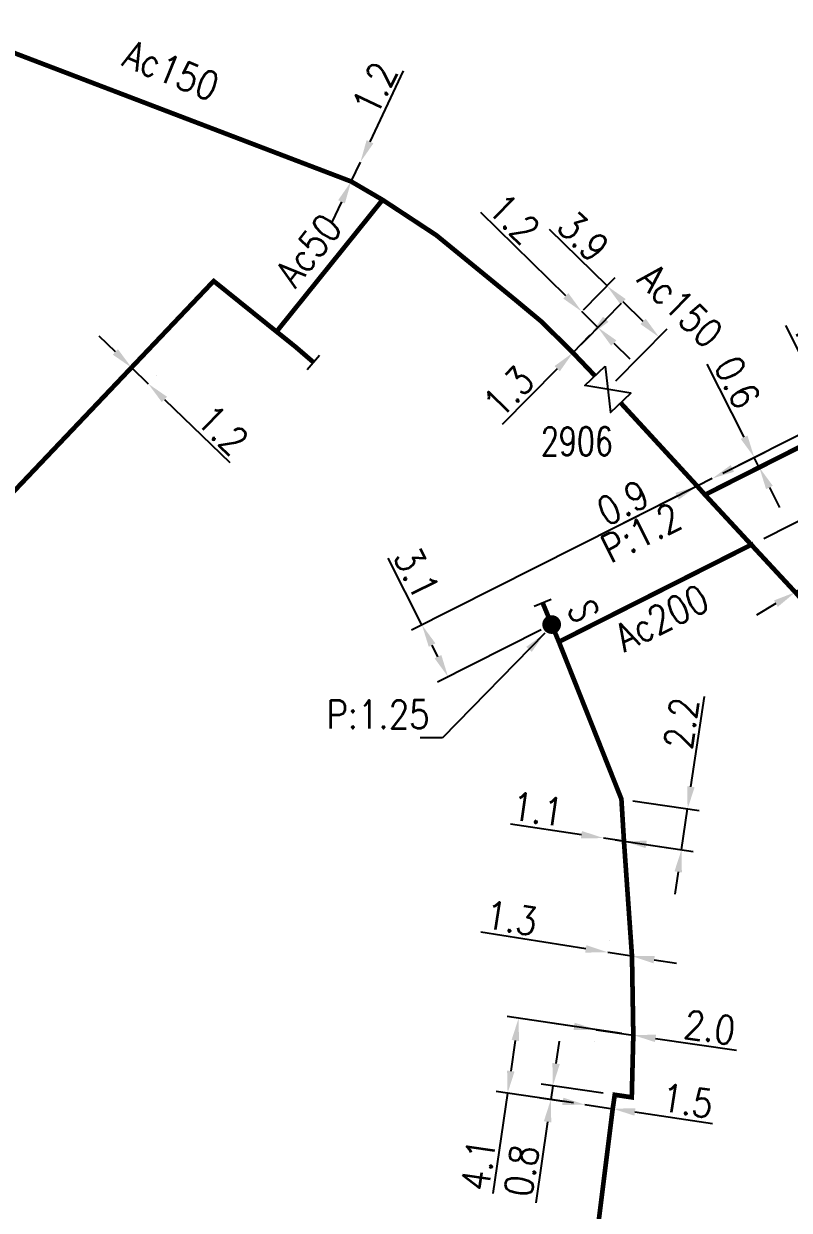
# Model space of a CAD drawing. Header units: millimetres. Extents: x 133989 to 135004, y 130988 to 132014.
# Drawn here: x 134626.8 to 134667.7, y 131345.5 to 131408.9 of the extents above; entities that cross this region are included whole.
import ezdxf
from ezdxf.enums import TextEntityAlignment as Align

# ---------------------------------------------------------------- set-up
doc = ezdxf.new("R2010")
doc.units = ezdxf.units.MM
doc.header["$PDMODE"] = 34
doc.linetypes.add('L_25_AP', pattern=[2000, 1000, 1000])
doc.layers.get('0').update_dxf_attribs({"linetype": 'CONTINUOUS'})
doc.layers.get('Defpoints').update_dxf_attribs({"linetype": 'CONTINUOUS'})
for name, color, linetype in [('L_150', 1, 'CONTINUOUS'), ('L_300', 7, 'CONTINUOUS'), ('L_340', 7, 'CONTINUOUS')]:
    doc.layers.add(name, color=color, linetype=linetype)
doc.styles.add('G_ROMANS', font='ROMANS.SHX', dxfattribs={"width": 0.75})
doc.styles.get("Standard").update_dxf_attribs({"font": 'romans.shx', "width": 0.85})
doc.dimstyles.get("Standard").update_dxf_attribs({"dimtxt": 1.5, "dimasz": 1.2, "dimexe": 0.625, "dimexo": 0.625, "dimgap": 0.25, "dimtad": 1, "dimdec": 1, "dimzin": 0, "dimdsep": 46, "dimtxsty": 'Standard', "dimcen": -0.5, "dimadec": 0, "dimazin": 0, "dimtfac": 1, "dimtdec": 1, "dimtmove": 0, "dimatfit": 3, "dimfxl": 0, "dimtolj": 1, "dimtzin": 0, "dimarcsym": 0})

# ---------------------------------------------------------------- blocks, each defined once
blk = doc.blocks.new('*D675')
at = {"layer": 'Defpoints', "color": 0, "linetype": 'Continuous', "transparency": 16777216}
for p in [(134670.037, 131387.802), (134663.621, 131384.566), (134665.825, 131381.086)]:
    blk.add_point(p, dxfattribs=at)
at = {"layer": 'L_150', "color": 0, "linetype": 'Continuous', "lineweight": -2, "transparency": 16777216}
for p, q in [((134670.037, 131387.802), (134667.548, 131392.738)), ((134664.179, 131384.848), (134670.595, 131388.084)), ((134671.343, 131385.213), (134670.578, 131386.731)), ((134666.383, 131381.367), (134672.442, 131384.423))]:
    blk.add_line(p, q, dxfattribs=at)
at = {"layer": 'L_150', "color": 0, "linetype": 'Continuous', "transparency": 16777216}
for points in [[(134670.756, 131386.821), (134670.399, 131386.641), (134670.037, 131387.802)], [(134671.522, 131385.303), (134671.165, 131385.123), (134671.884, 131384.142)]]:
    blk.add_solid(points, dxfattribs=at)
at = {"layer": 'L_150', "color": 0, "linetype": 'Continuous', "transparency": 16777216, "insert": (134669.073, 131391.935), "char_height": 1.5, "attachment_point": 5, "rotation": 296.76466}
blk.add_mtext('\\A1;4.1', dxfattribs=at)
blk = doc.blocks.new('*D676')
at = {"layer": 'Defpoints', "color": 0, "linetype": 'Continuous', "transparency": 16777216}
for p in [(134663.621, 131384.566), (134648.102, 131376.739), (134655.036, 131376.764)]:
    blk.add_point(p, dxfattribs=at)
at = {"layer": 'L_300', "color": 0, "linetype": 'Continuous', "lineweight": -2, "transparency": 16777216}
for p, q in [((134663.063, 131384.285), (134647.544, 131376.458)), ((134648.102, 131376.739), (134646.298, 131380.317)), ((134654.478, 131376.483), (134648.94, 131373.69)), ((134648.958, 131375.043), (134648.643, 131375.668))]:
    blk.add_line(p, q, dxfattribs=at)
at = {"layer": 'L_300', "color": 0, "linetype": 'Continuous', "transparency": 16777216}
for points in [[(134648.821, 131375.758), (134648.464, 131375.578), (134648.102, 131376.739)], [(134649.137, 131375.133), (134648.78, 131374.953), (134649.498, 131373.971)]]:
    blk.add_solid(points, dxfattribs=at)
at = {"layer": 'L_300', "color": 0, "linetype": 'Continuous', "transparency": 16777216, "insert": (134647.823, 131379.514), "char_height": 1.5, "attachment_point": 5, "rotation": 296.76466}
blk.add_mtext('\\A1;3.1', dxfattribs=at)
blk = doc.blocks.new('*D677')
at = {"layer": 'Defpoints', "color": 0, "linetype": 'Continuous', "transparency": 16777216}
for p in [(134657.813, 131365.353), (134657.813, 131365.353), (134658.901, 131365.19)]:
    blk.add_point(p, dxfattribs=at)
at = {"layer": 'L_150', "color": 0, "linetype": 'Continuous', "lineweight": -2, "transparency": 16777216}
for p, q in [((134656.626, 131365.53), (134652.843, 131366.095)), ((134658.901, 131365.19), (134657.813, 131365.353)), ((134660.088, 131365.013), (134661.275, 131364.836))]:
    blk.add_line(p, q, dxfattribs=at)
at = {"layer": 'L_150', "color": 0, "linetype": 'Continuous', "transparency": 16777216}
for points in [[(134656.656, 131365.728), (134656.597, 131365.332), (134657.813, 131365.353)], [(134660.118, 131365.211), (134660.058, 131364.815), (134658.901, 131365.19)]]:
    blk.add_solid(points, dxfattribs=at)
at = {"layer": 'L_150', "color": 0, "linetype": 'Continuous', "transparency": 16777216, "insert": (134654.289, 131366.89), "char_height": 1.5, "attachment_point": 5, "rotation": 351.50682}
blk.add_mtext('\\A1;1.1', dxfattribs=at)
blk = doc.blocks.new('*D678')
at = {"layer": 'Defpoints', "color": 0, "linetype": 'Continuous', "transparency": 16777216}
for p in [(134658.046, 131359.245), (134658.046, 131359.245), (134659.33, 131359.042)]:
    blk.add_point(p, dxfattribs=at)
at = {"layer": 'L_150', "color": 0, "linetype": 'Continuous', "lineweight": -2, "transparency": 16777216}
for p, q in [((134656.861, 131359.432), (134651.251, 131360.32)), ((134658.144, 131359.862), (134658.144, 131359.862)), ((134659.33, 131359.042), (134658.046, 131359.245)), ((134660.516, 131358.854), (134661.701, 131358.667))]:
    blk.add_line(p, q, dxfattribs=at)
at = {"layer": 'L_150', "color": 0, "linetype": 'Continuous', "transparency": 16777216}
for points in [[(134656.892, 131359.63), (134656.83, 131359.235), (134658.046, 131359.245)], [(134660.547, 131359.052), (134660.484, 131358.657), (134659.33, 131359.042)]]:
    blk.add_solid(points, dxfattribs=at)
at = {"layer": 'L_150', "color": 0, "linetype": 'Continuous', "transparency": 16777216, "insert": (134652.883, 131361.074), "char_height": 1.5, "attachment_point": 5, "rotation": 351.01019}
blk.add_mtext('\\A1;1.3', dxfattribs=at)
blk = doc.blocks.new('*D679')
at = {"layer": 'Defpoints', "color": 0, "linetype": 'Continuous', "transparency": 16777216}
for p in [(134659.401, 131354.823), (134652.678, 131351.716), (134656.816, 131351.108)]:
    blk.add_point(p, dxfattribs=at)
at = {"layer": 'L_150', "color": 0, "linetype": 'Continuous', "lineweight": -2, "transparency": 16777216}
for p, q in [((134658.782, 131354.914), (134652.648, 131355.814)), ((134653.092, 131354.536), (134652.852, 131352.903)), ((134652.678, 131351.716), (134651.892, 131346.362)), ((134656.198, 131351.199), (134652.06, 131351.806))]:
    blk.add_line(p, q, dxfattribs=at)
at = {"layer": 'L_150', "color": 0, "linetype": 'Continuous', "transparency": 16777216}
for points in [[(134652.894, 131354.565), (134653.29, 131354.507), (134653.266, 131355.724)], [(134652.654, 131352.932), (134653.05, 131352.874), (134652.678, 131351.716)]]:
    blk.add_solid(points, dxfattribs=at)
at = {"layer": 'L_150', "color": 0, "linetype": 'Continuous', "transparency": 16777216, "insert": (134651.107, 131347.896), "char_height": 1.5, "attachment_point": 5, "rotation": 81.65117}
blk.add_mtext('\\A1;4.1', dxfattribs=at)
blk = doc.blocks.new('*D680')
at = {"layer": 'Defpoints', "color": 0, "linetype": 'Continuous', "transparency": 16777216}
for p in [(134657.422, 131355.114), (134657.422, 131355.114), (134659.401, 131354.823)]:
    blk.add_point(p, dxfattribs=at)
at = {"layer": 'L_150', "color": 0, "linetype": 'Continuous', "lineweight": -2, "transparency": 16777216}
for p, q in [((134656.235, 131355.288), (134655.047, 131355.462)), ((134657.422, 131355.114), (134659.401, 131354.823)), ((134657.331, 131354.495), (134657.331, 131354.495)), ((134660.588, 131354.649), (134664.913, 131354.014)), ((134659.31, 131354.205), (134659.31, 131354.205))]:
    blk.add_line(p, q, dxfattribs=at)
at = {"layer": 'L_150', "color": 0, "linetype": 'Continuous', "transparency": 16777216}
for points in [[(134656.264, 131355.486), (134656.206, 131355.09), (134657.422, 131355.114)], [(134660.617, 131354.847), (134660.559, 131354.451), (134659.401, 131354.823)]]:
    blk.add_solid(points, dxfattribs=at)
at = {"layer": 'L_150', "color": 0, "linetype": 'Continuous', "transparency": 16777216, "insert": (134663.489, 131355.234), "char_height": 1.5, "attachment_point": 5, "rotation": 351.65117}
blk.add_mtext('\\A1;2.0', dxfattribs=at)
blk = doc.blocks.new('*D681')
at = {"layer": 'Defpoints', "color": 0, "linetype": 'Continuous', "transparency": 16777216}
for p in [(134654.99, 131351.376), (134658.409, 131351.633), (134656.816, 131351.108)]:
    blk.add_point(p, dxfattribs=at)
at = {"layer": 'L_150', "color": 0, "linetype": 'Continuous', "lineweight": -2, "transparency": 16777216}
for p, q in [((134655.274, 131353.306), (134655.448, 131354.493)), ((134657.791, 131351.723), (134654.481, 131352.209)), ((134655.099, 131352.118), (134654.99, 131351.376)), ((134656.198, 131351.199), (134654.372, 131351.467)), ((134654.816, 131350.189), (134654.181, 131345.864))]:
    blk.add_line(p, q, dxfattribs=at)
at = {"layer": 'L_150', "color": 0, "linetype": 'Continuous', "transparency": 16777216}
for points in [[(134655.076, 131353.335), (134655.471, 131353.277), (134655.099, 131352.118)], [(134654.618, 131350.218), (134655.014, 131350.16), (134654.99, 131351.376)]]:
    blk.add_solid(points, dxfattribs=at)
at = {"layer": 'L_150', "color": 0, "linetype": 'Continuous', "transparency": 16777216, "insert": (134653.422, 131347.578), "char_height": 1.5, "attachment_point": 5, "rotation": 81.65117}
blk.add_mtext('\\A1;0.8', dxfattribs=at)
blk = doc.blocks.new('*D682')
at = {"layer": 'Defpoints', "color": 0, "linetype": 'Continuous', "transparency": 16777216}
for p in [(134656.816, 131351.108), (134656.816, 131351.108), (134658.3, 131350.89)]:
    blk.add_point(p, dxfattribs=at)
at = {"layer": 'L_150', "color": 0, "linetype": 'Continuous', "lineweight": -2, "transparency": 16777216}
for p, q in [((134655.629, 131351.283), (134654.442, 131351.457)), ((134656.816, 131351.108), (134658.3, 131350.89)), ((134659.488, 131350.716), (134663.633, 131350.108))]:
    blk.add_line(p, q, dxfattribs=at)
at = {"layer": 'L_150', "color": 0, "linetype": 'Continuous', "transparency": 16777216}
for points in [[(134655.658, 131351.48), (134655.6, 131351.085), (134656.816, 131351.108)], [(134659.517, 131350.914), (134659.459, 131350.518), (134658.3, 131350.89)]]:
    blk.add_solid(points, dxfattribs=at)
at = {"layer": 'L_150', "color": 0, "linetype": 'Continuous', "transparency": 16777216, "insert": (134662.299, 131351.314), "char_height": 1.5, "attachment_point": 5, "rotation": 351.65117}
blk.add_mtext('\\A1;1.5', dxfattribs=at)
blk = doc.blocks.new('*D683')
at = {"layer": 'Defpoints', "color": 0, "linetype": 'Continuous', "transparency": 16777216}
for p in [(134658.764, 131367.439), (134657.813, 131365.353), (134661.977, 131364.731)]:
    blk.add_point(p, dxfattribs=at)
at = {"layer": 'L_150', "color": 0, "linetype": 'Continuous', "lineweight": -2, "transparency": 16777216}
for p, q in [((134662.48, 131368.098), (134663.198, 131372.912)), ((134659.382, 131367.347), (134662.921, 131366.819)), ((134661.977, 131364.731), (134662.302, 131366.911)), ((134658.431, 131365.26), (134662.595, 131364.639)), ((134661.8, 131363.544), (134661.622, 131362.357))]:
    blk.add_line(p, q, dxfattribs=at)
at = {"layer": 'L_150', "color": 0, "linetype": 'Continuous', "transparency": 16777216}
for points in [[(134662.282, 131368.127), (134662.677, 131368.068), (134662.302, 131366.911)], [(134661.602, 131363.574), (134661.997, 131363.515), (134661.977, 131364.731)]]:
    blk.add_solid(points, dxfattribs=at)
at = {"layer": 'L_150', "color": 0, "linetype": 'Continuous', "transparency": 16777216, "insert": (134661.975, 131371.491), "char_height": 1.5, "attachment_point": 5, "rotation": 81.50682}
blk.add_mtext('\\A1;2.2', dxfattribs=at)
blk = doc.blocks.new('L_340_07')
at = {"color": 0, "linetype": 'Continuous', "const_width": 0.25, "flags": 128}
blk.add_lwpolyline([(0, 0), (1.25, 0)], dxfattribs=at)
at = {"color": 0, "linetype": 'Continuous', "flags": 128}
blk.add_lwpolyline([(1.25, -0.5), (1.25, 0.5)], dxfattribs=at)
at = {"color": 0, "linetype": 'Continuous', "width": 0.75, "flags": 3}
for tag, p in [('DEF_LEG', (0.723, -3.465)), ('DEF_COUP', (0.723, -5.965)), ('DEF_TYPE', (0.723, -8.465))]:
    blk.add_attdef(tag, text='', height=1.2, dxfattribs=at).set_placement(p, align=Align.MIDDLE)
blk = doc.blocks.new('L_300_11')
at = {"color": 0, "linetype": 'Continuous', "const_width": 0.497, "flags": 128}
blk.add_lwpolyline([(-0.252, 0, 1), (0.252, 0, 1)], format="xyb", close=True, dxfattribs=at)
at = {"color": 0, "linetype": 'Continuous', "style": 'G_ROMANS', "width": 0.75}
blk.add_text('S', height=1.5, dxfattribs=at).set_placement((0, 1.85), align=Align.MIDDLE)
at = {"color": 0, "linetype": 'Continuous', "style": 'G_ROMANS', "width": 0.75, "flags": 3}
for tag, p in [('DEF_LEG', (0, -5)), ('DEF_COUP', (0, -7.5)), ('DEF_TYPE', (0, -10))]:
    blk.add_attdef(tag, text='', height=1.2, dxfattribs=at).set_placement(p, align=Align.MIDDLE)
blk = doc.blocks.new('*D738')
at = {"layer": 'Defpoints', "color": 0, "linetype": 'Continuous', "transparency": 16777216}
for p in [(134668.06, 131378.49), (134668.577, 131378.794), (134668.577, 131378.794)]:
    blk.add_point(p, dxfattribs=at)
at = {"layer": 'L_150', "color": 0, "linetype": 'Continuous', "lineweight": -2, "transparency": 16777216}
for p, q in [((134669.611, 131379.403), (134674.533, 131382.3)), ((134668.06, 131378.49), (134668.577, 131378.794)), ((134667.026, 131377.881), (134665.991, 131377.272))]:
    blk.add_line(p, q, dxfattribs=at)
at = {"layer": 'L_150', "color": 0, "linetype": 'Continuous', "transparency": 16777216}
for points in [[(134669.51, 131379.575), (134669.713, 131379.23), (134668.577, 131378.794)], [(134666.924, 131378.053), (134667.127, 131377.709), (134668.06, 131378.49)]]:
    blk.add_solid(points, dxfattribs=at)
at = {"layer": 'L_150', "color": 0, "linetype": 'Continuous', "transparency": 16777216, "insert": (134672.659, 131382.357), "char_height": 1.5, "attachment_point": 5, "rotation": 30.47989}
blk.add_mtext('\\A1;0.6', dxfattribs=at)
blk = doc.blocks.new('*D743')
at = {"layer": 'Defpoints', "color": 0, "linetype": 'Continuous', "transparency": 16777216}
for p in [(134665.866, 131385.698), (134663.621, 131384.566), (134663.347, 131383.756)]:
    blk.add_point(p, dxfattribs=at)
at = {"layer": 'L_150', "color": 0, "linetype": 'Continuous', "lineweight": -2, "transparency": 16777216}
for p, q in [((134665.325, 131386.77), (134663.357, 131390.673)), ((134664.179, 131384.848), (134666.424, 131385.98)), ((134666.136, 131385.163), (134665.866, 131385.698)), ((134663.905, 131384.038), (134666.694, 131385.444)), ((134666.676, 131384.091), (134667.217, 131383.02))]:
    blk.add_line(p, q, dxfattribs=at)
at = {"layer": 'L_150', "color": 0, "linetype": 'Continuous', "transparency": 16777216}
for points in [[(134665.504, 131386.86), (134665.147, 131386.68), (134665.866, 131385.698)], [(134666.855, 131384.181), (134666.498, 131384.001), (134666.136, 131385.163)]]:
    blk.add_solid(points, dxfattribs=at)
at = {"layer": 'L_150', "color": 0, "linetype": 'Continuous', "transparency": 16777216, "insert": (134664.964, 131389.707), "char_height": 1.5, "attachment_point": 5, "rotation": 296.76466}
blk.add_mtext('\\A1;0.6', dxfattribs=at)
blk = doc.blocks.new('*D744')
at = {"layer": 'Defpoints', "color": 0, "linetype": 'Continuous', "transparency": 16777216}
for p in [(134656.3, 131393.132), (134656.647, 131393.485), (134656.172, 131391.291)]:
    blk.add_point(p, dxfattribs=at)
at = {"layer": 'L_150', "color": 0, "linetype": 'Continuous', "lineweight": -2, "transparency": 16777216}
for p, q in [((134655.792, 131394.327), (134651.253, 131398.79)), ((134656.738, 131393.578), (134657.086, 131393.931)), ((134656.61, 131391.736), (134657.941, 131393.09)), ((134657.503, 131392.644), (134656.647, 131393.485)), ((134658.359, 131391.803), (134659.214, 131390.961))]:
    blk.add_line(p, q, dxfattribs=at)
at = {"layer": 'L_150', "color": 0, "linetype": 'Continuous', "transparency": 16777216}
for points in [[(134655.932, 131394.469), (134655.652, 131394.184), (134656.647, 131393.485)], [(134658.499, 131391.945), (134658.219, 131391.66), (134657.503, 131392.644)]]:
    blk.add_solid(points, dxfattribs=at)
at = {"layer": 'L_150', "color": 0, "linetype": 'Continuous', "transparency": 16777216, "insert": (134653.02, 131398.455), "char_height": 1.5, "attachment_point": 5, "rotation": 315.48304}
blk.add_mtext('\\A1;1.2', dxfattribs=at)
blk = doc.blocks.new('*D745')
at = {"layer": 'Defpoints', "color": 0, "linetype": 'Continuous', "transparency": 16777216}
for p in [(134657.084, 131392.218), (134657.084, 131392.218), (134656.172, 131391.291)]:
    blk.add_point(p, dxfattribs=at)
at = {"layer": 'L_150', "color": 0, "linetype": 'Continuous', "lineweight": -2, "transparency": 16777216}
for p, q in [((134657.925, 131393.073), (134658.766, 131393.929)), ((134657.084, 131392.218), (134656.172, 131391.291)), ((134655.331, 131390.435), (134652.394, 131387.448))]:
    blk.add_line(p, q, dxfattribs=at)
at = {"layer": 'L_150', "color": 0, "linetype": 'Continuous', "transparency": 16777216}
for points in [[(134657.782, 131393.213), (134658.068, 131392.933), (134657.084, 131392.218)], [(134655.188, 131390.575), (134655.473, 131390.295), (134656.172, 131391.291)]]:
    blk.add_solid(points, dxfattribs=at)
at = {"layer": 'L_150', "color": 0, "linetype": 'Continuous', "transparency": 16777216, "insert": (134652.729, 131389.215), "char_height": 1.5, "attachment_point": 5, "rotation": 45.48304}
blk.add_mtext('\\A1;1.3', dxfattribs=at)
blk = doc.blocks.new('*D746')
at = {"layer": 'Defpoints', "color": 0, "linetype": 'Continuous', "transparency": 16777216}
for p in [(134657.996, 131394.857), (134656.3, 131393.132), (134658.035, 131389.334)]:
    blk.add_point(p, dxfattribs=at)
at = {"layer": 'L_300', "color": 0, "linetype": 'Continuous', "lineweight": -2, "transparency": 16777216}
for p, q in [((134657.996, 131394.857), (134654.922, 131397.879)), ((134656.738, 131393.578), (134658.434, 131395.302)), ((134659.921, 131392.964), (134658.852, 131394.015)), ((134658.473, 131389.78), (134661.215, 131392.568))]:
    blk.add_line(p, q, dxfattribs=at)
at = {"layer": 'L_300', "color": 0, "linetype": 'Continuous', "transparency": 16777216}
for points in [[(134658.992, 131394.158), (134658.711, 131393.873), (134657.996, 131394.857)], [(134660.061, 131393.106), (134659.781, 131392.821), (134660.777, 131392.122)]]:
    blk.add_solid(points, dxfattribs=at)
at = {"layer": 'L_300', "color": 0, "linetype": 'Continuous', "transparency": 16777216, "insert": (134656.732, 131397.502), "char_height": 1.5, "attachment_point": 5, "rotation": 315.48304}
blk.add_mtext('\\A1;3.9', dxfattribs=at)
blk = doc.blocks.new('L_300_03')
at = {"color": 0, "linetype": 'Continuous', "flags": 128}
blk.add_lwpolyline([(-1, 0.75), (1, -0.75), (1, 0.75), (-1, -0.75), (-1, 0.75)], dxfattribs=at)
at = {"color": 0, "linetype": 'Continuous', "width": 0.75}
blk.add_attdef('NUM', text='', height=1.5, dxfattribs=at).set_placement((0, 2.1), align=Align.MIDDLE_CENTER)
at = {"color": 0, "linetype": 'Continuous', "width": 0.75, "flags": 3}
for tag, p in [('DEF_LEG', (0, -5)), ('DEF_COUP', (0, -7.5)), ('DEF_TYPE', (0, -10))]:
    blk.add_attdef(tag, text='', height=1.2, dxfattribs=at).set_placement(p, align=Align.MIDDLE)
blk = doc.blocks.new('*D780')
at = {"layer": 'Defpoints', "color": 0, "linetype": 'Continuous', "transparency": 16777216}
for p in [(134644.81, 131401.478), (134644.81, 131401.478), (134644.316, 131400.439)]:
    blk.add_point(p, dxfattribs=at)
at = {"layer": 'L_150', "color": 0, "linetype": 'Continuous', "lineweight": -2, "transparency": 16777216}
for p, q in [((134645.325, 131402.562), (134647.122, 131406.346)), ((134644.316, 131400.439), (134644.81, 131401.478)), ((134643.802, 131399.355), (134643.287, 131398.271))]:
    blk.add_line(p, q, dxfattribs=at)
at = {"layer": 'L_150', "color": 0, "linetype": 'Continuous', "transparency": 16777216}
for points in [[(134645.144, 131402.647), (134645.505, 131402.476), (134644.81, 131401.478)], [(134643.621, 131399.441), (134643.982, 131399.269), (134644.316, 131400.439)]]:
    blk.add_solid(points, dxfattribs=at)
at = {"layer": 'L_150', "color": 0, "linetype": 'Continuous', "transparency": 16777216, "insert": (134645.577, 131405.425), "char_height": 1.5, "attachment_point": 5, "rotation": 64.59566}
blk.add_mtext('\\A1;1.2', dxfattribs=at)
blk = doc.blocks.new('*D782')
at = {"layer": 'Defpoints', "color": 0, "linetype": 'Continuous', "transparency": 16777216}
for p in [(134632.572, 131390.496), (134633.467, 131389.626), (134633.469, 131389.628)]:
    blk.add_point(p, dxfattribs=at)
at = {"layer": 'L_150', "color": 0, "linetype": 'Continuous', "lineweight": -2, "transparency": 16777216}
for p, q in [((134631.71, 131391.33), (134630.847, 131392.165)), ((134632.572, 131390.496), (134633.469, 131389.628)), ((134633.901, 131390.075), (134633.904, 131390.078)), ((134634.332, 131388.794), (134637.824, 131385.416))]:
    blk.add_line(p, q, dxfattribs=at)
at = {"layer": 'L_150', "color": 0, "linetype": 'Continuous', "transparency": 16777216}
for points in [[(134631.849, 131391.474), (134631.571, 131391.186), (134632.572, 131390.496)], [(134634.471, 131388.938), (134634.193, 131388.65), (134633.469, 131389.628)]]:
    blk.add_solid(points, dxfattribs=at)
at = {"layer": 'L_150', "color": 0, "linetype": 'Continuous', "transparency": 16777216, "insert": (134637.445, 131387.174), "char_height": 1.5, "attachment_point": 5, "rotation": 315.95187}
blk.add_mtext('\\A1;1.2', dxfattribs=at)
blk = doc.blocks.new('*D787')
at = {"layer": 'Defpoints', "color": 0, "linetype": 'Continuous', "transparency": 16777216}
for p in [(134663.621, 131384.566), (134663.621, 131384.566), (134662.818, 131384.161)]:
    blk.add_point(p, dxfattribs=at)
at = {"layer": 'L_150', "color": 0, "linetype": 'Continuous', "lineweight": -2, "transparency": 16777216}
for p, q in [((134664.693, 131385.107), (134665.764, 131385.647)), ((134663.621, 131384.566), (134662.818, 131384.161)), ((134661.746, 131383.621), (134657.897, 131381.679))]:
    blk.add_line(p, q, dxfattribs=at)
at = {"layer": 'L_150', "color": 0, "linetype": 'Continuous', "transparency": 16777216}
for points in [[(134664.603, 131385.285), (134664.783, 131384.928), (134663.621, 131384.566)], [(134661.656, 131383.799), (134661.836, 131383.442), (134662.818, 131384.161)]]:
    blk.add_solid(points, dxfattribs=at)
at = {"layer": 'L_150', "color": 0, "linetype": 'Continuous', "transparency": 16777216, "insert": (134658.836, 131383.273), "char_height": 1.5, "attachment_point": 5, "rotation": 26.76466}
blk.add_mtext('\\A1;0.9', dxfattribs=at)

msp = doc.modelspace()

# ---------------------------------------------------------------- linework, layer by layer
at = {"layer": 'L_150', "linetype": 'L_25_AP', "const_width": 0.25, "flags": 128}
for points in [[(134549.376, 131691.224), (134550.237, 131678.082), (134549.846, 131667.014), (134549.57, 131659.168), (134550.47, 131659.149), (134550.375, 131656.561), (134548.706, 131631.705), (134548.631, 131630.007), (134548.495, 131626.936), (134547.955, 131614.725), (134546.795, 131592.506), (134545.887, 131574.448), (134545.312, 131559.12), (134545.253, 131544.175), (134549.043, 131526.064), (134553.942, 131508.708), (134559.125, 131489.841), (134563.129, 131474.348), (134568.862, 131453.606), (134571.586, 131444.37), (134574.455, 131439.924), (134578.906, 131433.028), (134583.739, 131425.816), (134590.533, 131421.483), (134591.166, 131421.077), (134604.707, 131415.573), (134618.461, 131410.297), (134644.316, 131400.439), (134645.993, 131399.458), (134648.871, 131397.566), (134653.115, 131394.094), (134654.485, 131392.954), (134656.172, 131391.291), (134657.346, 131390.058)], [(134663.232, 131383.698), (134672.54, 131388.393), (134671.369, 131390.714), (134673.078, 131391.645), (134676.498, 131393.58), (134682.328, 131396.375), (134690.715, 131400.395)], [(134615.007, 131372.041), (134615.941, 131372.996), (134632.572, 131390.496), (134636.966, 131395.119), (134640.327, 131392.415), (134645.993, 131399.458)], [(134640.327, 131392.415), (134641.351, 131391.595)], [(134665.825, 131381.086), (134655.422, 131375.839)], [(134655.036, 131376.764), (134655.422, 131375.839), (134658.764, 131367.439), (134658.901, 131365.19), (134659.33, 131359.042), (134659.401, 131354.823), (134659.318, 131351.499), (134658.409, 131351.633), (134658.3, 131350.89), (134655.875, 131331.494), (134652.082, 131315.439), (134651.474, 131313.122), (134651.295, 131312.448), (134650.704, 131310.214), (134646.592, 131292.033), (134640.813, 131267.311), (134640.38, 131265.317), (134636.272, 131246.369), (134625.91, 131202.184), (134609.538, 131131.987), (134596.129, 131090.671), (134588.197, 131066.945), (134567.967, 131006.623), (134566.204, 131005.677), (134563.742, 131006.794)]]:
    msp.add_lwpolyline(points, dxfattribs=at)
msp.add_lwpolyline([(134658.725, 131388.61), (134662.818, 131384.161), (134663.232, 131383.698), (134668.06, 131378.49), (134668.262, 131378.261), (134680.58, 131372.672), (134680.956, 131372.841), (134685.147, 131375.571), (134690.918, 131379.061), (134691.649, 131379.503), (134694.09, 131380.936), (134694.647, 131379.987), (134696.027, 131380.797), (134700.428, 131383.612, 0.176406), (134704.899, 131388.706), (134705.31, 131389.854), (134704.324, 131390.207), (134705.364, 131392.997), (134705.752, 131394.04)], format="xyb", dxfattribs=at)

# ---------------------------------------------------------------- block references
at = {"layer": 'L_300'}
ref = msp.add_blockref('L_300_03', (134658.035, 131389.334), dxfattribs=dict(at, rotation=313.6002926348057))
ref.add_attrib('NUM', '2906', dxfattribs={"layer": '0', "color": 0, "linetype": 'Continuous', "height": 1.5, "width": 0.75}).set_placement((134656.386, 131386.553), align=Align.MIDDLE_CENTER)
at = {"layer": 'L_300', "rotation": 292.6160003651013}
msp.add_blockref('L_300_11', (134655.036, 131376.764), dxfattribs=at)
at = {"layer": 'L_340'}
for p, rotation in [((134641.351, 131391.595), 319.2708639877815), ((134655.036, 131376.764), 112.6160003651013)]:
    msp.add_blockref('L_340_07', p, dxfattribs=dict(at, rotation=rotation))

# ---------------------------------------------------------------- texts
at = {"layer": 'L_150', "linetype": 'Continuous', "width": 0.85}
for s, rotation, p in [('Ac150', 338.02852, (134634.692, 131406.377)), ('Ac50', 51.18466, (134642.035, 131396.774)), ('Ac150', 315.48304, (134661.923, 131393.803))]:
    msp.add_text(s, height=1.5, rotation=rotation, dxfattribs=at).set_placement(p, align=Align.MIDDLE)
for s, p in [('P:1.2', (134658.177, 131380.009)), ('Ac200', (134658.915, 131375.27))]:
    msp.add_text(s, height=1.5, rotation=26.76466, dxfattribs=at).set_placement(p)
at = {"layer": 'L_300', "linetype": 'Continuous', "insert": (134648.51, 131371.213), "char_height": 1.5, "attachment_point": 9}
msp.add_mtext('\\A1;P:1.25', dxfattribs=at)

# ---------------------------------------------------------------- dimensions: what is measured, and where the dimension line sits
at = {"layer": 'L_150', "linetype": 'Continuous'}
for base, p1, p2, angle, picture, middle in [((134644.81, 131401.478), (134644.316, 131400.439), (134644.81, 131401.478), 244.59566, '*D780', (134646.481, 131404.996)), ((134656.647, 131393.485), (134656.172, 131391.291), (134656.3, 131393.132), 315.48304, '*D744', (134652.318, 131397.742)), ((134657.084, 131392.218), (134656.172, 131391.291), (134657.084, 131392.218), 225.48304, '*D745', (134653.442, 131388.514)), ((134670.037, 131387.802), (134665.825, 131381.086), (134663.621, 131384.566), 296.76466, '*D675', (134668.18, 131391.485)), ((134633.469, 131389.628), (134632.572, 131390.496), (134633.467, 131389.626), 135.95187, '*D782', (134636.75, 131386.455)), ((134665.866, 131385.698), (134663.347, 131383.756), (134663.621, 131384.566), 296.76466, '*D743', (134664.071, 131389.257)), ((134663.621, 131384.566), (134662.818, 131384.161), (134663.621, 131384.566), 206.76466, '*D787', (134659.286, 131382.38)), ((134668.577, 131378.794), (134668.06, 131378.49), (134668.577, 131378.794), 210.47989, '*D738', (134673.166, 131381.495)), ((134661.977, 131364.731), (134658.764, 131367.439), (134657.813, 131365.353), 81.50682, '*D683', (134662.964, 131371.343)), ((134657.813, 131365.353), (134658.901, 131365.19), (134657.813, 131365.353), 351.50682, '*D677', (134654.141, 131365.901)), ((134658.046, 131359.245), (134659.33, 131359.042), (134658.046, 131359.245), 351.01019, '*D678', (134652.727, 131360.086)), ((134657.422, 131355.114), (134659.401, 131354.823), (134657.422, 131355.114), 351.65117, '*D680', (134663.344, 131354.245)), ((134652.678, 131351.716), (134659.401, 131354.823), (134656.816, 131351.108), 81.65117, '*D679', (134652.096, 131347.751)), ((134654.9904, 131351.3763), (134658.4094, 131351.6325), (134656.8164, 131351.1083), 81.65117, '*D681', (134654.4116, 131347.4328)), ((134656.816, 131351.108), (134658.3, 131350.89), (134656.816, 131351.108), 351.65117, '*D682', (134662.154, 131350.325))]:
    dim = msp.add_linear_dim(base=base, p1=p1, p2=p2, angle=angle, dimstyle='Standard', dxfattribs=at)
    dim.commit()
    dim.dimension.update_dxf_attribs({"geometry": picture, "text_midpoint": middle, "dimtype": 160})
at = {"layer": 'L_300', "linetype": 'Continuous'}
for base, p1, p2, angle, picture, middle in [((134657.996, 131394.857), (134658.035, 131389.334), (134656.3, 131393.132), 315.48304, '*D746', (134656.031, 131396.789)), ((134648.102, 131376.739), (134655.036, 131376.764), (134663.621, 131384.566), 296.76466, '*D676', (134646.93, 131379.064))]:
    dim = msp.add_linear_dim(base=base, p1=p1, p2=p2, angle=angle, dimstyle='Standard', dxfattribs=at)
    dim.commit()
    dim.dimension.update_dxf_attribs({"geometry": picture, "text_midpoint": middle, "dimtype": 160})

# ---------------------------------------------------------------- leaders
msp.add_leader([(134654.666, 131376.294), (134649.206, 131370.707), (134648.006, 131370.707)], dimstyle='Standard', dxfattribs=at)

doc.saveas('drawing.dxf')
